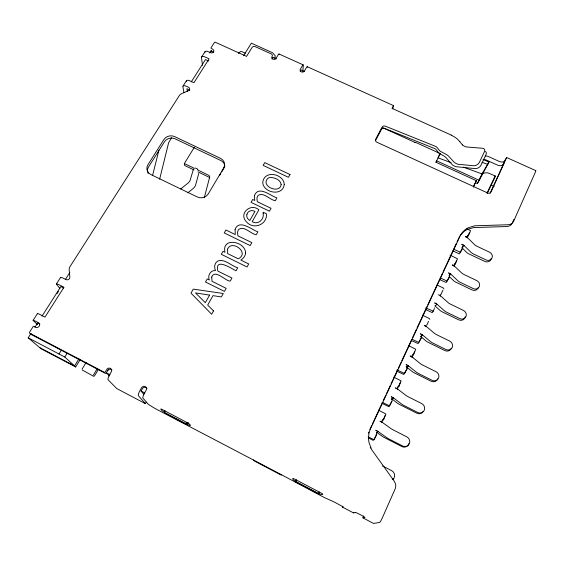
<?xml version="1.0" encoding="UTF-8"?>
<svg xmlns="http://www.w3.org/2000/svg" width="564" height="564" viewBox="0 0 564 564"><rect width="100%" height="100%" fill="white"/><g stroke="black" fill="none" stroke-linecap="round" stroke-linejoin="round"><path stroke-width="0.85" d="M275.07 59.037L275.126 55.617L272.497 52.713L251.34 43.174L243.599 55.681M535.539 170.765A4.815 0.451 -62.9 0 1 535.046 172.88L513.487 221.582L512.246 223.189A7.755 6.831 27.1 0 1 510.589 224.232L508.481 224.74L474.853 225.783L468.444 227.68A23.744 21.298 28.1 0 0 465.06 229.795L462.297 232.41L460.428 235.287L370.132 429.578L368.926 433.441L368.539 437.925A25.091 23.843 57.3 0 0 369.018 442.592L371.782 449.846L394.419 481.423L395.477 483.799A8.573 8.086 66.7 0 1 395.752 486.21L395.237 488.713L382.66 517.125A5.64 0.613 -65.6 0 1 379.635 522.433L373.558 523.448L362.927 517.851L363.533 515.947M462.438 144.913A5.513 2.848 23.5 0 0 466.414 146.964L482.537 148.276A3.892 2.672 -28.8 0 1 484.497 151.519L479.393 162.326A4.872 3.384 -29.2 0 1 473.386 165.745L458.095 164.244A5.555 2.749 23.8 0 1 454.076 162.164L448.591 156.115A18.464 9.01 24.7 0 0 446.639 154.656L440.745 151.469A5.231 4.582 18.3 0 1 439.314 150.355L437.1 147.486A4.308 3.786 17.7 0 0 435.683 146.428L385.36 126.174A2.623 2.305 12.6 0 0 382.032 127.203L375.673 139.216A2.503 2.214 12.5 0 0 376.893 142.227L487.705 193.008A2.587 2.277 24.1 0 0 491.011 192.014L506.669 157.525L504.364 161.121A4.709 2.411 21.8 0 1 498.816 161.255L488.643 156.651A4.639 2.355 22.4 0 0 485.301 155.911M302.826 71.416L303.291 65.29A2.312 0.479 -66.8 0 0 302.374 65.748L300.351 69.21A2.27 1.96 4.4 0 0 301.366 71.861A2.27 1.96 4.4 0 0 304.412 71.043L306.428 67.574A2.312 0.465 -66.7 0 1 307.331 67.109M281.119 474.599L281.034 475.001L253.962 460.753L253.885 460.273M281.739 474.895L323.785 497.251A7.614 0.585 27.6 0 0 325.668 498.167L332.464 501.163A7.6 0.578 27.5 0 1 334.382 502.094L343.025 506.754M442.909 290.199L440.942 294.5A2.016 1.854 30.9 0 0 440.131 294.838M159.64 179.204L168.622 142.748L171.696 137.644M188.242 422.457L187.022 424.692L165.062 413.144L164.561 412.51L164.984 410.803M152.541 175.651L158.886 150.278M187.925 192.761L193.706 188.059L195.405 185.817L198.754 173.402M193.487 168.967L189.969 180.861L188.355 182.814L180.684 188.996M368.518 433.074L368.793 432.087M187.022 424.692L186.621 424.114L187.1 422.429M392.699 108.81L393.573 105.595L391.987 108.351L451.186 135.057M469.445 232.678L467.605 236.668A1.96 1.762 26.5 0 0 466.618 237.169M353.691 512.373L353.572 512.93L355.334 512.359M342.637 506.232L342.39 507.05L353.572 512.93M443.854 288.923L443.565 288.126L437.163 285.067M429.796 319.414L429.507 318.597L422.373 315.135M370.421 448.232L370.273 447.428M204.253 197.767L209.681 177.103A2.665 2.411 -6.3 0 0 208.884 175.39L197.534 169.856M512.443 222.597L513.853 219.417M473.393 187.093L476.39 180.72L435.937 162.235L436.571 160.81L479.273 180.318L488.932 162.094L483.383 159.584M440.082 153.253L438.031 157.857L451.122 162.643M490.116 193.184L504.547 161.812L502.658 164.829A4.723 2.39 21.8 0 1 497.11 164.935L486.922 160.324A4.646 2.341 22.5 0 0 483.574 159.57L483.285 159.584A4.646 2.341 22.5 0 0 483.003 159.619M487.155 192.902L495.241 175.735M487.218 193.445L495.255 176.659A1.22 0.599 22.1 0 0 494.466 175.644L488.657 173.141A6.599 3.222 22.3 0 0 486.577 172.774L482.53 173.226M374.242 439.166L375.702 436M382.195 420.42A2.15 2.059 54.2 0 1 383.062 420.039L385.212 415.379M391.501 401.737L388.906 406.7L382.406 403.563M397.451 387.362A2.108 2.009 45.4 0 1 398.297 386.996L400.44 382.117M412.058 355.694A2.073 1.96 38.9 0 1 412.897 355.334L414.589 351.661M428.548 321.388L426.899 324.956A2.044 1.911 34.3 0 0 426.081 325.308M434.365 308.776L432.285 312.632L425.679 309.565M453.794 265.228A1.988 1.805 28.4 0 1 454.591 264.897L456.466 260.836M461.373 250.197L459.35 253.856L452.934 250.931M378.522 410.148L385.889 414.011L383.753 419.32A2.164 2.066 54 0 0 382.35 422.351L379.995 421.16L381.236 421.83A8.918 1.614 26.4 0 1 381.899 422.21L382.336 422.471A8.7 1.572 26.4 0 1 383.139 422.972L391.049 428.668A9.25 1.678 26.1 0 0 392.741 429.676L406.799 436.853A5.217 4.928 56.9 0 1 409.337 443.762A5.217 4.928 56.9 0 1 402.703 445.997L388.822 438.898A9.179 1.558 26.2 0 1 386.904 437.77L378.923 432.116A8.735 1.48 26.5 0 0 378.12 431.615L377.901 431.488A9.087 1.537 26.5 0 0 377.013 430.974L375.772 430.304L378.134 431.509A2.178 2.087 57.6 0 0 376.717 434.576L374.087 439.709L368.13 436.846M397.62 389.139L397.705 389.04A2.122 2.016 45.2 0 1 399.065 386.093L401.11 380.89L393.792 377.14M412.968 357.668L420.434 363.717A8.883 2.334 25.1 0 0 422.239 364.852L435.965 371.683A5.027 4.702 43.1 0 1 438.517 378.218A5.027 4.702 43.1 0 1 432.102 380.319L418.326 373.446A9.024 2.277 25.2 0 1 416.69 372.43L408.985 366.311A8.7 2.185 25.6 0 0 408.399 365.923L408.188 365.796A8.827 2.221 25.6 0 0 407.335 365.282L406.122 364.633L408.428 365.775A2.101 1.988 40.8 0 0 407.095 368.673L404.557 373.523L397.056 369.935M412.037 357.068L412.418 357.125L410.113 355.997L411.318 356.638A8.664 2.27 25.4 0 1 411.96 357.019L412.418 357.125A2.087 1.967 38.7 0 1 413.736 354.262L415.746 349.25L408.343 345.478M426.426 326.655L424.248 325.407L425.439 326.048A8.552 2.566 25 0 1 426.067 326.429L426.483 326.69A8.34 2.51 25 0 1 427.23 327.205L434.484 333.394A8.756 2.637 24.5 0 0 436.296 334.53L449.663 341.086A4.942 4.59 38.3 0 1 452.208 347.452A4.942 4.59 38.3 0 1 445.898 349.497L432.489 342.898A8.791 2.559 24.7 0 1 430.677 341.763L423.36 335.608A8.368 2.425 25.1 0 0 422.605 335.094L422.401 334.967A8.707 2.524 25.1 0 0 421.562 334.452L420.363 333.81L422.647 334.924A2.066 1.939 35.7 0 0 421.35 337.744L418.876 342.468L412.178 339.316M450.086 273.773A8.474 3.102 24.1 0 0 449.677 273.526L448.514 272.906L450.749 273.963A2.009 1.833 29.1 0 0 449.515 276.628L447.167 281.098L440.442 278.01M454.302 266.173L454.415 266.004A1.995 1.819 28.3 0 1 455.634 263.367L457.467 258.749L450.03 255.118M467.027 228.772L470.566 230.683L468.705 235.005A1.974 1.77 26.4 0 0 467.521 237.578L465.321 236.549L466.463 237.162A8.213 3.377 23.5 0 1 467.062 237.536L467.45 237.796A8.009 3.299 23.5 0 1 468.155 238.318L474.825 244.917A8.411 3.469 22.9 0 0 476.538 246.052L489.46 252.157A4.731 4.244 29.4 0 1 492.005 258.044A4.731 4.244 29.4 0 1 485.992 259.912L473.034 253.765A8.439 3.398 23 0 1 471.314 252.63L464.588 246.066A8.037 3.229 23.6 0 0 463.876 245.544L463.686 245.411A8.361 3.363 23.6 0 0 462.889 244.903L461.74 244.29L463.946 245.326A1.981 1.784 27.1 0 0 462.748 247.92L460.457 252.27L453.738 249.225M369.864 429.472L371.718 425.482M372.466 423.881L382.484 402.322M383.231 400.722L385.825 395.138M386.573 393.538L390.281 385.55M391.021 383.957L397.705 369.582M398.445 367.989L401.046 362.398M401.787 360.798L411.812 339.239M412.552 337.646L416.267 329.658M417.007 328.065L427.033 306.506M427.773 304.905L442.246 273.766M442.994 272.165L456.354 243.422M457.101 241.822L459.695 236.309M476.39 180.72L475.29 182.602L477.37 183.561L480.993 175.82M473.422 186.585L474.916 183.399M296.403 479.872L295.494 481.748L318.519 493.86L319.266 492.28M295.494 481.748L296.255 480.19M512.091 223.386L510.857 224.987A7.713 6.803 27.2 0 1 509.214 226.023L507.114 226.531L473.675 227.574L467.302 229.463A23.61 21.192 28.2 0 0 463.932 231.564L460.132 235.59M435.937 162.235L440.082 153.831L439.539 153.584M373.876 439.955L373.037 440.28L368.362 437.89M375.476 140.669L381.398 129.452A2.608 2.298 12.6 0 1 384.711 128.437L434.759 148.586A4.286 3.772 17.7 0 1 436.155 149.65L438.362 152.506A5.302 4.653 18.3 0 0 439.701 153.556M318.519 493.86L319.605 492.069M37.569 324.66L33.332 320.662A5.245 0.493 29.6 0 1 36.3 321.607L38.486 322.749A2.686 2.418 -33.2 0 1 39.269 326.119A2.686 2.418 -33.2 0 1 35.659 327.198L34.044 326.359A0.719 0.642 -33.5 0 0 33.086 326.648L29.497 332.274A0.719 0.649 -34.2 0 0 29.702 333.176L104.291 372.282A0.726 0.67 -37.9 0 0 105.264 371.986L106.744 369.49A2.707 2.524 -37.7 0 1 110.368 368.37A2.707 2.524 -37.7 0 1 111.263 371.859L109.895 374.172A5.358 1.339 -60.6 0 0 108.133 379.805L116.748 388.568L145.371 403.627L146.21 402.146M143.834 394.356L141.035 391.014L142.368 388.688A2.7 2.552 -40.9 0 1 146.964 388.511M300.175 71.713L301.183 69.992L304.546 71.508M481.353 175.052L489.333 161.417M477.37 183.561L479.273 180.318M108.535 369.173L106.251 373.023A0.719 0.67 -38.1 0 1 105.292 373.319L30.548 334.128M219.431 175.714L220.778 173.444M221.673 171.935L224.817 166.648M93.412 375.095L97.417 368.398M94.421 376.054L98.397 369.399M272.074 59.016L273.103 57.309L276.297 58.755M82.083 369.138L86.116 362.476M30.928 333.536L28.2 337.815L40.968 348.7L75.675 366.96L80.017 359.811M78.939 358.76L74.561 365.944L39.663 347.586M75.675 366.96L64.79 357.04L67.095 353.29M194.037 169.961L184.759 165.527L184.329 163.539L194.411 147.148M59.001 353.995L61.307 350.258M34.869 327.346L37.682 322.932L39.861 324.067M41.983 316.185L60.863 286.554L63.732 288.021M65.452 279.349L69.802 272.511M191.281 81.85L205.465 59.587L208.638 61.032M209.667 52.988L211.26 50.499L211.493 51.19M57.006 293.675L58.388 291.503M33.128 320.324L37.443 313.584M56.414 283.939L60.588 277.41M183.032 86.073L186.48 80.68M201.679 56.929L205.035 51.698M467.605 236.668L468.705 235.005M467.394 237.761L467.133 237.585M463.946 245.326L462.868 246.94A1.967 1.777 27.1 0 0 462.085 247.265M461.676 249.528L462.748 247.92M454.591 264.897L455.634 263.367M450.749 273.963L449.727 275.443A1.995 1.826 29.2 0 0 449.177 275.627M449.515 276.628L446.216 282.529L439.638 279.547M440.562 295.98L440.287 295.804M422.647 334.924L421.759 336.102A2.059 1.925 35.8 0 0 420.934 336.454M421.35 337.744L418.1 343.582L411.318 340.459M412.897 355.334L413.736 354.262M408.428 365.775L407.617 366.79A2.087 1.974 41 0 0 406.355 367.594M407.095 368.673L403.81 374.482L396.577 371.063M398.297 386.996L399.065 386.093M397.338 388.963L397.705 389.04L395.378 387.877L396.605 388.533A8.791 1.953 25.9 0 1 397.253 388.913L397.683 389.174A8.573 1.911 25.9 0 1 398.466 389.682L406.143 395.561A9.116 2.03 25.6 0 0 407.807 396.57L421.696 403.57A5.111 4.815 49.3 0 1 424.241 410.289A5.111 4.815 49.3 0 1 417.72 412.453L403.782 405.41A9.151 1.939 25.7 0 1 402.118 404.402L394.37 398.565A8.608 1.819 26 0 0 393.587 398.064L393.369 397.93A8.953 1.889 26 0 0 392.502 397.423L391.275 396.76L393.609 397.93L392.868 398.769A2.122 2.023 48.3 0 0 391.783 399.354M383.062 420.039L383.753 419.32M382.279 422.436L381.983 422.26M378.134 431.509L377.471 432.165A2.164 2.073 57.8 0 0 376.364 432.764M376.717 434.576L376.068 435.211A2.164 2.073 57.8 0 1 375.934 434.907M238.41 53.39L240.44 51.543A2.954 1.417 34.2 0 1 241.723 51.599L245.361 53.206M393.531 105.609L307.239 66.707M433.455 311.257L425.757 307.859M342.411 507.05L343.018 506.775M364.88 517.378L362.927 517.851M454.034 265.996L454.415 266.004L452.194 264.953L453.35 265.573A8.319 3.13 24 0 1 453.957 265.947L454.351 266.215A8.115 3.053 24 0 1 455.077 266.737L461.93 273.209A8.523 3.208 23.4 0 0 463.671 274.344L476.735 280.59A4.794 4.35 31.6 0 1 479.287 286.625A4.794 4.35 31.6 0 1 473.175 288.549L460.069 282.261A8.474 3.109 23.6 0 1 458.151 280.999L451.411 274.689A8.143 2.982 24.1 0 0 450.685 274.167L450.488 274.034A8.474 3.102 24.1 0 0 450.291 273.907M426.144 326.478L426.525 326.514M93.73 376.343L82.288 370.033M195.299 168.016L197.865 169.235M355.44 512.38L355.997 512.606A6.148 0.465 27.4 0 1 364.478 517.061L364.788 517.28M482.072 162.312L487.846 164.413M463.404 167.134L482.227 174.015M253.328 459.935L281.697 474.86M279.039 54.003L303.192 64.881M506.705 157.553L535.765 170.624M382.611 127.668L415.308 142.551M210.971 50.95L212.945 51.846A2.249 1.925 -2.6 0 1 213.502 52.205M491.082 185.062L494.163 186.472M459.752 141.585L462.431 144.913M451.151 135.036L455.12 137.341A18.316 9.341 24.4 0 1 457.051 138.8L459.857 141.635M184.329 163.539L194.425 168.368M197.901 171.816L209.202 177.315A2.651 2.397 -6.3 0 1 209.674 177.9M438.418 294.746L439.589 295.381A8.432 2.855 24.5 0 1 440.209 295.755L440.618 296.022A8.227 2.785 24.5 0 1 441.351 296.537L448.401 302.875A8.742 2.968 24 0 0 449.973 303.897L463.389 310.411A4.864 4.47 34.5 0 1 465.942 316.608A4.864 4.47 34.5 0 1 459.731 318.589L446.476 312.146A8.587 2.827 24.1 0 1 444.524 310.884L437.586 304.715A8.256 2.714 24.6 0 0 436.846 304.193L436.649 304.067A8.587 2.82 24.6 0 0 435.817 303.552L434.64 302.924L436.896 304.01L435.944 305.343A2.023 1.875 32 0 0 435.133 305.681M382.173 402.294L389.625 405.904L392.234 400.912A2.136 2.037 48.1 0 1 393.609 397.93M382.512 465.927L391.677 470.651A5.33 5.041 64.8 0 1 392.748 479.619M110.107 374.799L106.363 372.839L109.36 375.984M141.035 391.014L144.828 393.002M28.2 337.815L64.79 357.04M185.373 423.099C191.845 427.42 191.774 425.101 186.994 422.528L162.51 409.661C158.371 407.074 162.58 411.776 164.434 412.087M296.213 481.374C293.139 480.923 290.375 476.538 295.219 479.407L320.916 492.915C325.795 494.945 320.296 495.389 318.371 493.028M164.561 412.51L186.621 424.114M295.642 481.444L318.78 493.613M439.694 153.563L443.819 155.939A18.358 8.911 24.8 0 1 445.764 157.391L452.187 164.66A5.513 2.707 23.8 0 0 456.17 166.718L475.008 168.587A4.857 3.384 -29.1 0 0 480.993 165.189L486.069 154.409A3.877 2.672 -28.6 0 0 485.287 151.49M376.738 432.376L382.462 436.451A9.109 1.537 26.3 0 0 384.345 437.572L401.906 446.561A5.182 4.907 57.1 0 0 407.906 445.327M391.395 398.579L397.824 403.429A8.975 1.896 25.8 0 0 399.7 404.557L416.845 413.208A5.083 4.794 49.5 0 0 423.162 411.382M406.122 366.685L412.369 371.676A8.848 2.221 25.3 0 0 414.209 372.804L431.157 381.243A4.991 4.674 43.2 0 0 437.671 378.796M420.899 336.645L426.321 341.213A8.728 2.524 24.8 0 0 428.125 342.341L444.883 350.575A4.914 4.561 38.4 0 0 451.299 348.207M435.048 305.977L440.146 310.531A8.53 2.799 24.3 0 0 442.091 311.786L458.659 319.83A4.843 4.449 34.6 0 0 464.835 317.849M449.409 276.762L453.914 280.957A8.488 3.102 23.7 0 0 455.663 282.085L472.04 289.938A4.773 4.329 31.7 0 0 478.342 287.372M461.909 247.758L466.886 252.637A8.382 3.363 23.2 0 0 468.599 253.765L484.8 261.435A4.702 4.223 29.4 0 0 490.913 259.264M145.371 403.627L138.356 395.681A5.386 1.128 -61.2 0 1 140.253 390.084L141.592 387.736A2.714 2.566 -40.7 0 1 145.223 386.601A2.714 2.566 -40.7 0 1 146.175 390.133L144.835 392.481A5.393 1.1 -61.3 0 0 142.918 398.078L148.417 404.43L155.135 408.547L253.278 459.921M59.904 288.43L56.562 284.355A5.154 0.733 30.2 0 1 59.636 285.039L63.965 287.252L44.993 317.102L40.622 314.832A5.224 0.536 29.7 0 0 37.541 313.831M183.963 92.623L182.898 86.87A4.681 1.911 34 0 1 186.465 86.278L188.482 87.216A2.312 2.002 -5.3 0 1 187.798 90.952L181.178 93.871A10.378 9.045 -5.6 0 0 179.578 95.182L69.76 267.012A10.138 9.158 -25.4 0 0 69.139 269.606L69.851 276.91A2.601 2.341 -26.9 0 1 65.974 279.582L63.817 278.482A5.139 0.775 30.3 0 0 60.644 277.728M187.361 91.333L186.903 88.724L188.905 89.655A2.298 1.995 -5.3 0 1 189.786 90.402M202.539 65.375L201.51 57.775A4.618 2.059 34.8 0 1 205.141 57.02L209.124 58.839L193.938 82.725L189.92 80.864A4.674 1.939 34.2 0 0 186.346 81.484M439.913 153.93A1.48 0.733 24.7 0 0 438.848 152.943L416.218 142.643A1.473 0.733 25.8 0 0 414.822 142.502M31.133 334.431A0.719 0.642 -34.3 0 1 30.879 333.627M279.173 54.426A2.305 0.55 -67.2 0 0 278.179 54.842L276.12 58.268A2.263 1.939 2.1 0 1 273.075 59.079A2.263 1.939 2.1 0 1 272.102 56.456A2.256 1.939 1.8 0 0 271.129 53.841L255.132 46.629A2.256 1.925 0.6 0 0 252.094 47.425L246.56 56.393L215.145 42.159L214.482 42.378L210.908 48.003L212.656 49.251A2.263 1.932 -2.6 0 1 213.552 51.86A2.263 1.932 -2.6 0 1 210.478 52.663L208.497 51.761A4.604 2.087 34.9 0 0 204.859 52.551M272.158 57.408A2.249 1.932 1.8 0 1 272.151 58.882M107.724 370.541A2.693 2.51 -37.8 0 1 111.954 369.899M224.789 165.738A7.924 7.142 -4.8 0 0 220.721 160.472L175.15 138.843A7.889 6.994 -8.5 0 0 164.441 141.783L148.593 166.866A8.002 7.149 -11.2 0 0 147.775 172.344M148.191 173.395A8.002 7.149 -11.2 0 1 147.958 172.873M434.689 308.071A2.023 1.875 32 0 1 434.555 307.789M465.138 316.841A4.843 4.449 34.6 0 1 465.067 317.187M491.075 258.615A4.702 4.223 29.4 0 1 491.011 258.947M408.766 443.586A5.182 4.907 57.1 0 1 408.646 443.96M408.329 444.679A5.182 4.907 57.1 0 1 408.132 445.01M393.277 478.483A5.302 5.005 65 0 1 392.84 479.153M412.34 357.259A8.664 2.27 25.4 0 1 412.933 357.647M263.205 213.601C264.304 219.643 257.699 225.255 252.207 221.652L258.918 209.794C250.543 202.561 238.177 213.834 246.567 221.976C253.645 230.105 267.294 224.599 266.518 213.855L263.127 212.226L263.205 213.601M211.704 277.079L212.022 281.309L226.171 288.352L224.444 291.433L205.479 281.993L207.235 278.933L209.329 279.977C207.326 275.754 210.52 269.874 215.497 270.607C213.897 267.322 214.461 262.725 217.965 260.949C225.135 258.629 231.289 266.053 237.712 267.773L236.013 270.805C231.578 268.619 214.482 256.93 217.88 271.122L231.966 278.017L230.253 281.069C225.868 281.528 214.835 268.52 211.704 277.079M254.477 195.567L254.702 200.481L252.665 199.501L251.036 202.342L269.451 211.176L271.058 208.313L257.311 201.729L256.958 198.768A5.936 5.45 0.2 0 1 258.213 195.384C263.684 191.831 270.036 200.051 275.324 200.706L276.91 197.872C271.369 196.328 258.432 184.914 254.477 195.567M235.075 229.477L235.258 234.546L225.91 229.992L224.225 232.918L250.162 245.566L251.826 242.612L237.902 235.837L237.571 232.777A6.042 5.619 -3.5 0 1 238.875 229.28C244.423 225.607 250.881 234.074 256.225 234.758L257.868 231.832C252.221 230.119 239.087 218.55 235.075 229.477M245.587 252.989C245.403 256 243.338 258.559 240.828 260.074L248.717 263.945L247.039 266.962L221.314 254.315L223.02 251.332L224.98 252.291C221.391 236.732 245.573 241.286 245.587 252.989M227.609 249.175L227.623 253.588L238.255 258.805C250.289 252.813 231.459 239.094 227.609 249.175M281.161 184.477C279.984 194.284 261.153 186.691 267.237 179.007A4.646 4.23 1.4 0 1 270.163 177.463C274.449 177.47 280.562 179.634 281.161 184.477M284.242 184.534C282.931 195.489 267.103 193.586 263.36 185.302A8.178 7.452 1.4 0 1 263.162 180.381C266.511 169.877 284.087 174.643 284.242 184.534M246.933 214.299C246.13 216.759 247.674 219.304 249.817 220.496L254.956 211.444C251.981 209.618 247.85 210.795 246.933 214.299M213.53 310.891L211.648 314.247L190.984 293.132L193.29 289.12L223.281 293.506L221.349 296.953L213.002 295.635L207.672 305.061L213.53 310.891M290.002 174.537L288.444 177.307L263.148 165.372L264.735 162.636L290.002 174.537M209.611 295.106L205.303 302.699L195.518 292.92L209.611 295.106M223.661 168.016L208.299 193.847A8.079 7.339 -7.5 0 1 197.315 196.984L150.828 174.523A8.051 7.184 -11.1 0 1 147.93 164.766L163.87 139.569A7.931 7.022 -8.5 0 1 174.643 136.615L220.468 158.343A7.966 7.17 -4.7 0 1 223.661 168.016"/></g></svg>
